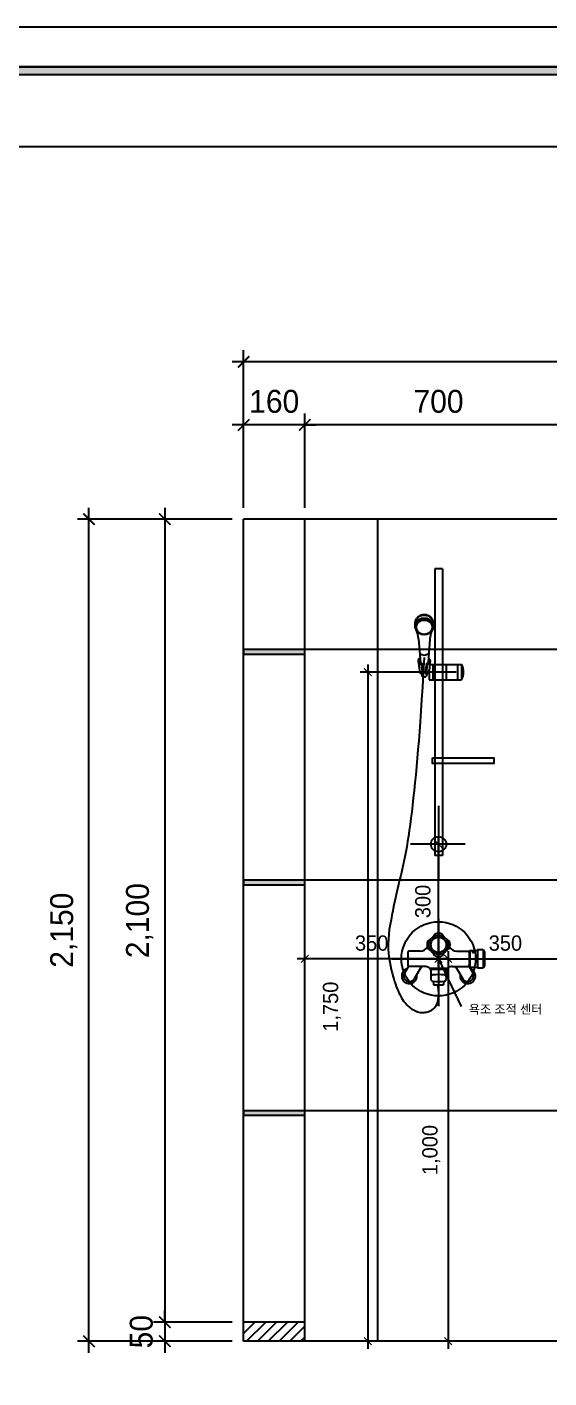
# Model space of a CAD drawing. Header units: millimetres. Extents: x 217202 to 745838, y -6815 to 171372.
# Drawn here: x 309876 to 311242, y 21418 to 24952 of the extents above; entities that cross this region are included whole.
import ezdxf
from ezdxf.enums import TextEntityAlignment as Align

# ---------------------------------------------------------------- set-up
doc = ezdxf.new("R2010")
doc.units = ezdxf.units.MM
doc.header["$PDMODE"] = 3
doc.layers.get('DEFPOINTS').update_dxf_attribs({"color": 248})
for name, color, linetype in [('0-ELC TEXT', 7, 'Continuous'), ('03-WAL NEW', 3, 'Continuous'), ('06-FUR', 6, 'Continuous'), ('C-WALL1', 2, 'Continuous'), ('CO-BATH', 6, 'Continuous'), ('FORM(YOURNAME)-1', 1, 'Continuous'), ('FORM(YOURNAME)-11', 1, 'Continuous'), ('TOILET-1', 6, 'Continuous')]:
    doc.layers.add(name, color=color, linetype=linetype)
doc.styles.add('HY 울릉도 L', font='')
doc.styles.add('YOURNAME', font='HY울릉도M.TTF')
doc.styles.add('코레일둥고', font='Korail_Round_Gothic_Medium.ttf')
doc.styles.get('HY 울릉도 L').set_extended_font_data('HY울릉도L')
doc.linetypes.add('ZIGZAG', pattern='A,0.0001,-0.2,[131,ltypeshp.shx,S=0.2,R=0,X=-0.2,Y=0],-0.4,[131,ltypeshp.shx,S=0.2,R=180,X=0.2,Y=0],-0.2', length=0.8001)
doc.dimstyles.new('30', dxfattribs={"dimscale": 30, "dimtxt": 2, "dimasz": 1, "dimexe": 1, "dimexo": 1, "dimgap": 1, "dimtad": 1, "dimdec": 0, "dimrnd": 0.05, "dimdsep": 46, "dimlunit": 6, "dimtxsty": 'HY 울릉도 L', "dimblk": 'ARCHTICK', "dimcen": 2.5, "dimdle": 1, "dimclrd": 133, "dimclre": 133, "dimclrt": 30, "dimadec": 0, "dimazin": 0, "dimtfac": 1, "dimtdec": 0, "dimtix": 1, "dimtmove": 2, "dimatfit": 3, "dimldrblk": 'ARCHTICK', "dimfxl": 1, "dimlwd": -1, "dimlwe": -1, "dimarcsym": 0})

# ---------------------------------------------------------------- blocks, each defined once
blk = doc.blocks.new('_ArchTick')
at = {"color": 0, "linetype": 'ByBlock', "const_width": 0.15}
blk.add_lwpolyline([(-0.5, -0.5), (0.5, 0.5)], dxfattribs=at)
blk = doc.blocks.new('*D500')
at = {"layer": '06-FUR', "color": 133, "transparency": 16777216}
for p, q in [((310978, 22534.6), (310978, 21494.4)), ((310998, 22514.6), (310998, 22514.6)), ((310998, 21514.4), (310998, 21514.4))]:
    blk.add_line(p, q, dxfattribs=at)
at = {"layer": 'DEFPOINTS', "color": 0, "transparency": 16777216}
for p in [(310978, 22514.6), (310978, 21514.4), (310978, 21514.4)]:
    blk.add_point(p, dxfattribs=at)
at = {"layer": '06-FUR', "color": 133, "transparency": 16777216, "xscale": 20, "yscale": 20, "zscale": 20}
for p, rotation in [((310978, 22514.6), 90), ((310978, 21514.4), 270)]:
    blk.add_blockref('_ArchTick', p, dxfattribs=dict(at, rotation=rotation))
at = {"layer": '06-FUR', "color": 30, "transparency": 16777216, "insert": (310934, 22014.5), "char_height": 40, "attachment_point": 5, "rotation": 90, "style": 'HY 울릉도 L'}
blk.add_mtext('1,000', dxfattribs=at)
blk = doc.blocks.new('*D501')
at = {"layer": '06-FUR', "color": 133, "transparency": 16777216}
for p, q in [((310953, 22494.6), (310953, 22834.4)), ((310973, 22814.4), (310973, 22814.4)), ((310973, 22514.6), (310973, 22514.6))]:
    blk.add_line(p, q, dxfattribs=at)
at = {"layer": 'DEFPOINTS', "color": 0, "transparency": 16777216}
for p in [(310953, 22814.4), (310953, 22814.4), (310953, 22514.6)]:
    blk.add_point(p, dxfattribs=at)
at = {"layer": '06-FUR', "color": 133, "transparency": 16777216, "xscale": 20, "yscale": 20, "zscale": 20}
for p, rotation in [((310953, 22814.4), 90), ((310953, 22514.6), 270)]:
    blk.add_blockref('_ArchTick', p, dxfattribs=dict(at, rotation=rotation))
at = {"layer": '06-FUR', "color": 30, "transparency": 16777216, "insert": (310912.1, 22664.5), "char_height": 40, "attachment_point": 5, "rotation": 90, "style": 'HY 울릉도 L'}
blk.add_mtext('300', dxfattribs=at)
blk = doc.blocks.new('*D502')
at = {"layer": '06-FUR', "color": 133, "transparency": 16777216}
for p, q in [((310768, 23284.4), (310768, 21494.4)), ((310998.7, 23264.4), (310748, 23264.4)), ((310998.7, 21514.4), (310748, 21514.4))]:
    blk.add_line(p, q, dxfattribs=at)
at = {"layer": 'DEFPOINTS', "color": 0, "transparency": 16777216}
for p in [(311018.7, 23264.4), (310768, 21514.4), (311018.7, 21514.4)]:
    blk.add_point(p, dxfattribs=at)
at = {"layer": '06-FUR', "color": 133, "transparency": 16777216, "xscale": 20, "yscale": 20, "zscale": 20}
for p, rotation in [((310768, 23264.4), 90), ((310768, 21514.4), 270)]:
    blk.add_blockref('_ArchTick', p, dxfattribs=dict(at, rotation=rotation))
at = {"layer": '06-FUR', "color": 30, "transparency": 16777216, "insert": (310674, 22389.4), "char_height": 40, "attachment_point": 5, "rotation": 90, "style": 'HY 울릉도 L'}
blk.add_mtext('1,750', dxfattribs=at)
blk = doc.blocks.new('*D505')
at = {"layer": '06-FUR', "color": 133, "transparency": 16777216}
for p, q in [((310603, 23694.4), (310603, 23940.9)), ((311303, 23694.4), (311303, 23940.9)), ((311333, 23910.9), (310573, 23910.9))]:
    blk.add_line(p, q, dxfattribs=at)
at = {"layer": 'DEFPOINTS', "color": 0, "transparency": 16777216}
for p in [(310603, 23910.9), (310603, 23664.4), (311303, 23664.4)]:
    blk.add_point(p, dxfattribs=at)
at = {"layer": '06-FUR', "color": 133, "transparency": 16777216, "xscale": 30, "yscale": 30, "zscale": 30, "rotation": 180}
blk.add_blockref('_ArchTick', (310603, 23910.9), dxfattribs=at)
at = {"layer": '06-FUR', "color": 133, "transparency": 16777216, "xscale": 30, "yscale": 30, "zscale": 30}
blk.add_blockref('_ArchTick', (311303, 23910.9), dxfattribs=at)
at = {"layer": '06-FUR', "color": 30, "transparency": 16777216, "insert": (310953, 23972.2), "char_height": 60, "attachment_point": 5, "style": 'HY 울릉도 L'}
blk.add_mtext('700', dxfattribs=at)
blk = doc.blocks.new('*D495')
at = {"layer": '06-FUR', "color": 133, "transparency": 16777216}
for p, q in [((310443, 23694.4), (310443, 23940.9)), ((310603, 23694.4), (310603, 23940.9)), ((310443, 23910.9), (310413, 23910.9)), ((310603, 23910.9), (310443, 23910.9)), ((310603, 23910.9), (310633, 23910.9))]:
    blk.add_line(p, q, dxfattribs=at)
at = {"layer": 'DEFPOINTS', "color": 0, "transparency": 16777216}
for p in [(310443, 23910.9), (310443, 23664.4), (310603, 23664.4)]:
    blk.add_point(p, dxfattribs=at)
at = {"layer": '06-FUR', "color": 133, "transparency": 16777216, "xscale": 30, "yscale": 30, "zscale": 30}
blk.add_blockref('_ArchTick', (310443, 23910.9), dxfattribs=at)
at = {"layer": '06-FUR', "color": 133, "transparency": 16777216, "xscale": 30, "yscale": 30, "zscale": 30, "rotation": 180}
blk.add_blockref('_ArchTick', (310603, 23910.9), dxfattribs=at)
at = {"layer": '06-FUR', "color": 30, "transparency": 16777216, "insert": (310523, 23972.2), "char_height": 60, "attachment_point": 5, "style": 'HY 울릉도 L'}
blk.add_mtext('160', dxfattribs=at)
blk = doc.blocks.new('*D496')
at = {"layer": '06-FUR', "color": 133, "transparency": 16777216}
for p, q in [((310443, 23694.4), (310443, 24106)), ((313213, 23694.4), (313213, 24106)), ((313243, 24076), (310413, 24076))]:
    blk.add_line(p, q, dxfattribs=at)
at = {"layer": 'DEFPOINTS', "color": 0, "transparency": 16777216}
for p in [(310443, 24076), (310443, 23664.4), (313213, 23664.4)]:
    blk.add_point(p, dxfattribs=at)
at = {"layer": '06-FUR', "color": 133, "transparency": 16777216, "xscale": 30, "yscale": 30, "zscale": 30, "rotation": 180}
blk.add_blockref('_ArchTick', (310443, 24076), dxfattribs=at)
at = {"layer": '06-FUR', "color": 133, "transparency": 16777216, "xscale": 30, "yscale": 30, "zscale": 30}
blk.add_blockref('_ArchTick', (313213, 24076), dxfattribs=at)
at = {"layer": '06-FUR', "color": 30, "transparency": 16777216, "insert": (311828, 24141.9), "char_height": 60, "attachment_point": 5, "style": 'HY 울릉도 L'}
blk.add_mtext('2,770', dxfattribs=at)
blk = doc.blocks.new('*D506')
at = {"layer": '06-FUR', "color": 133, "transparency": 16777216}
for p, q in [((310236.7, 23694.4), (310236.7, 21534.4)), ((310413, 23664.4), (310206.7, 23664.4)), ((310413, 21564.4), (310206.7, 21564.4))]:
    blk.add_line(p, q, dxfattribs=at)
at = {"layer": 'DEFPOINTS', "color": 0, "transparency": 16777216}
for p in [(310443, 23664.4), (310236.7, 21564.4), (310443, 21564.4)]:
    blk.add_point(p, dxfattribs=at)
at = {"layer": '06-FUR', "color": 133, "transparency": 16777216, "xscale": 30, "yscale": 30, "zscale": 30}
for p, rotation in [((310236.7, 23664.4), 90), ((310236.7, 21564.4), 270)]:
    blk.add_blockref('_ArchTick', p, dxfattribs=dict(at, rotation=rotation))
at = {"layer": '06-FUR', "color": 30, "transparency": 16777216, "insert": (310170.7, 22614.4), "char_height": 60, "attachment_point": 5, "rotation": 90, "style": 'HY 울릉도 L'}
blk.add_mtext('2,100', dxfattribs=at)
blk = doc.blocks.new('*D507')
at = {"layer": '06-FUR', "color": 133, "transparency": 16777216}
for p, q in [((310236.7, 21564.4), (310236.7, 21594.4)), ((310413, 21564.4), (310206.7, 21564.4)), ((310236.7, 21564.4), (310236.7, 21514.4)), ((310413, 21514.4), (310206.7, 21514.4)), ((310236.7, 21514.4), (310236.7, 21484.4))]:
    blk.add_line(p, q, dxfattribs=at)
at = {"layer": 'DEFPOINTS', "color": 0, "transparency": 16777216}
for p in [(310443, 21564.4), (310236.7, 21514.4), (310443, 21514.4)]:
    blk.add_point(p, dxfattribs=at)
at = {"layer": '06-FUR', "color": 133, "transparency": 16777216, "xscale": 30, "yscale": 30, "zscale": 30}
for p, rotation in [((310236.7, 21564.4), 270), ((310236.7, 21514.4), 90)]:
    blk.add_blockref('_ArchTick', p, dxfattribs=dict(at, rotation=rotation))
at = {"layer": '06-FUR', "color": 30, "transparency": 16777216, "insert": (310175.4, 21539.4), "char_height": 60, "attachment_point": 5, "rotation": 90, "style": 'HY 울릉도 L'}
blk.add_mtext('50', dxfattribs=at)
blk = doc.blocks.new('*D508')
at = {"layer": '06-FUR', "color": 133, "transparency": 16777216}
for p, q in [((310038.2, 21484.4), (310038.2, 23694.4)), ((310413, 23664.4), (310008.2, 23664.4)), ((310413, 21514.4), (310008.2, 21514.4))]:
    blk.add_line(p, q, dxfattribs=at)
at = {"layer": 'DEFPOINTS', "color": 0, "transparency": 16777216}
for p in [(310038.2, 23664.4), (310443, 23664.4), (310443, 21514.4)]:
    blk.add_point(p, dxfattribs=at)
at = {"layer": '06-FUR', "color": 133, "transparency": 16777216, "xscale": 30, "yscale": 30, "zscale": 30}
for p, rotation in [((310038.2, 23664.4), 90), ((310038.2, 21514.4), 270)]:
    blk.add_blockref('_ArchTick', p, dxfattribs=dict(at, rotation=rotation))
at = {"layer": '06-FUR', "color": 30, "transparency": 16777216, "insert": (309972.3, 22589.4), "char_height": 60, "attachment_point": 5, "rotation": 90, "style": 'HY 울릉도 L'}
blk.add_mtext('2,150', dxfattribs=at)
blk = doc.blocks.new('FORM-ELEVATION')
at = {"layer": 'FORM(YOURNAME)-11'}
h = blk.add_hatch(color=256, dxfattribs=at)
h.dxf.hatch_style = 1
h.paths.add_polyline_path([(-10309, 35708), (71691, 35708), (71691, 35508), (-10309, 35508)])
h.paths.add_polyline_path([(-10309, -21492), (71691, -21492), (71691, -21692), (-10309, -21692)])
at = {"layer": 'DEFPOINTS', "color": 158}
for points in [[(-10309, -21692), (71691, -21692), (71691, 35708), (-10309, 35708)], [(-8309, 33708), (61071, 33708), (61071, -19692), (-8309, -19692)]]:
    blk.add_lwpolyline(points, close=True, dxfattribs=at)
at = {"layer": 'FORM(YOURNAME)-11', "color": 250}
blk.add_lwpolyline([(-11309, -22692), (72691, -22692), (72691, 36708), (-11309, 36708)], close=True, dxfattribs=at)
at = {"layer": 'FORM(YOURNAME)-11'}
blk.add_lwpolyline([(-10309, 35708), (71691, 35708), (71691, 35508), (-10309, 35508)], close=True, dxfattribs=at)
at = {"layer": 'FORM(YOURNAME)-11', "color": 3, "style": 'YOURNAME'}
for tag, height, p in [('1', 450, (71041, -1219)), ('2', 450, (71041, -1863)), ('3', 450, (71041, -3150)), ('4', 450, (71041, -5081)), ('5', 515, (71041, -7398)), ('6', 515, (71041, -9650)), ('7', 515, (71041, -11903)), ('8', 515, (71041, -14155)), ('9', 515, (71041, -16408)), ('10', 515, (66791, -18596)), ('11', 515, (71041, -18660)), ('12', 515, (66791, -20848)), ('13', 515, (71041, -20848))]:
    blk.add_attdef(tag, text='', height=height, dxfattribs=at).set_placement(p, align=Align.MIDDLE_RIGHT)
blk = doc.blocks.new('*D518')
at = {"layer": '06-FUR', "color": 133, "transparency": 16777216}
blk.add_line((310933, 22514.6), (311323, 22514.6), dxfattribs=at)
at = {"layer": 'DEFPOINTS', "color": 0, "transparency": 16777216}
for p in [(310953, 22514.6), (311303, 22514.6), (311303, 22514.6)]:
    blk.add_point(p, dxfattribs=at)
at = {"layer": '06-FUR', "color": 133, "transparency": 16777216, "xscale": 20, "yscale": 20, "zscale": 20, "rotation": 180}
blk.add_blockref('_ArchTick', (310953, 22514.6), dxfattribs=at)
at = {"layer": '06-FUR', "color": 133, "transparency": 16777216, "xscale": 20, "yscale": 20, "zscale": 20}
blk.add_blockref('_ArchTick', (311303, 22514.6), dxfattribs=at)
at = {"layer": '06-FUR', "color": 30, "transparency": 16777216, "insert": (311128, 22555.5), "char_height": 40, "attachment_point": 5, "style": 'HY 울릉도 L'}
blk.add_mtext('350', dxfattribs=at)
blk = doc.blocks.new('*D519')
at = {"layer": '06-FUR', "color": 133, "transparency": 16777216}
for p, q in [((310973, 22514.6), (310583, 22514.6)), ((310603, 22534.6), (310603, 22534.6))]:
    blk.add_line(p, q, dxfattribs=at)
at = {"layer": 'DEFPOINTS', "color": 0, "transparency": 16777216}
for p in [(310603, 22514.6), (310603, 22514.6), (310953, 22514.6)]:
    blk.add_point(p, dxfattribs=at)
at = {"layer": '06-FUR', "color": 133, "transparency": 16777216, "xscale": 20, "yscale": 20, "zscale": 20, "rotation": 180}
blk.add_blockref('_ArchTick', (310603, 22514.6), dxfattribs=at)
at = {"layer": '06-FUR', "color": 133, "transparency": 16777216, "xscale": 20, "yscale": 20, "zscale": 20}
blk.add_blockref('_ArchTick', (310953, 22514.6), dxfattribs=at)
at = {"layer": '06-FUR', "color": 30, "transparency": 16777216, "insert": (310778, 22555.5), "char_height": 40, "attachment_point": 5, "style": 'HY 울릉도 L'}
blk.add_mtext('350', dxfattribs=at)

msp = doc.modelspace()

# ---------------------------------------------------------------- hatches: boundary and pattern name
at = {"layer": '03-WAL NEW'}
h = msp.add_hatch(dxfattribs=at)
h.set_pattern_fill('_USER', color=8, scale=20, angle=45, pattern_type=0)
h.set_pattern_definition([(45, (-17538.053, -21566.918), (-14.1421356, 14.1421356), [])])
h.paths.add_polyline_path([(310603, 21564.4), (310443, 21564.4), (310443, 21514.4), (310603, 21514.4)])
at = {"layer": 'C-WALL1'}
h = msp.add_hatch(dxfattribs=at)
h.set_pattern_fill('CROSS', color=8)
h.set_pattern_definition([(0, (-14325.847, -26736.531), (6.35, 6.35), [3.175, -9.525]), (90, (-14324.2595, -26738.1185), (-6.35, 6.35), [3.175, -9.525])])
h.paths.add_polyline_path([(310443, 22117.4), (310443, 22105.4), (310603, 22105.4), (310603, 22117.4)])
h.paths.add_polyline_path([(310443, 22720.4), (310443, 22708.4), (310603, 22708.4), (310603, 22720.4)])
h.paths.add_polyline_path([(310603, 23311.4), (310603, 23323.4), (310443, 23323.4), (310443, 23311.4)])

# ---------------------------------------------------------------- linework, layer by layer
at = {"layer": '0-ELC TEXT', "color": 240, "true_color": 0xed1f24}
msp.add_line((310953, 22514.6), (311012.2, 22389.6), dxfattribs=at)
at = {"layer": '0-ELC TEXT', "color": 240, "linetype": 'ZIGZAG', "ltscale": 30, "true_color": 0xed1f24}
msp.add_circle((310953, 22514.6), 97.1, dxfattribs=at)
at = {"layer": 'C-WALL1'}
for p, q in [((310443, 21514.4), (310443, 23664.4)), ((313213, 23664.4), (310443, 23664.4)), ((310603, 21514.4), (310603, 23664.4)), ((310603, 21564.4), (310443, 21564.4)), ((310603, 21514.4), (310603, 21564.4)), ((313213, 21514.4), (310443, 21514.4))]:
    msp.add_line(p, q, dxfattribs=at)
for points in [[(310443, 23311.4), (310603, 23311.4), (310603, 23323.4), (310443, 23323.4)], [(310443, 22708.4), (310603, 22708.4), (310603, 22720.4), (310443, 22720.4)], [(310443, 22105.4), (310603, 22105.4), (310603, 22117.4), (310443, 22117.4)]]:
    msp.add_lwpolyline(points, close=True, dxfattribs=at)
at = {"layer": 'CO-BATH'}
for p, q in [((310943, 23534.4), (310943, 23335.4)), ((310963, 23534.4), (310943, 23534.4)), ((310963, 23534.4), (310963, 23335.4)), ((310891.2, 23391.8), (310891.2, 23384.1)), ((310939.9, 23391.8), (310939.9, 23384.1)), ((310900.8, 23351.1), (310905.4, 23289.4)), ((310930.2, 23351.1), (310925.6, 23289.3)), ((310943, 23335.4), (310943, 22784.4)), ((310963, 23335.4), (310963, 22784.4)), ((310899.8, 23293.9), (310902.8, 23268.2)), ((310909.9, 23286.7), (310907.7, 23284.4)), ((310907.7, 23284.4), (310910.7, 23258.8)), ((310909.9, 23286.7), (310912.9, 23261.3)), ((310915.5, 23302.9), (310913.1, 23262.1)), ((310921.2, 23286.7), (310918.2, 23261.3)), ((310923.4, 23284.4), (310920.4, 23258.8)), ((310921.2, 23286.7), (310923.4, 23284.4)), ((310931.3, 23293.9), (310928.3, 23268.2)), ((310930.2, 23284.4), (311013, 23284.4)), ((310938, 23284.4), (310938, 23244.4)), ((310973, 23284.4), (310973, 23244.4)), ((311003, 23284.4), (311003, 23244.4)), ((311013, 23284.4), (311013, 23244.4)), ((310908.6, 23259.9), (310909.2, 23253.5)), ((310912.9, 23261.3), (310910.7, 23258.8)), ((310913.1, 23262.1), (310910.8, 23225.4)), ((310918.2, 23261.3), (310920.4, 23258.8)), ((310922.4, 23259.9), (310921.9, 23253.5)), ((310928.1, 23266.5), (310928.1, 23244.4)), ((310910.8, 23225.4), (310908.7, 23192.3)), ((310928.1, 23244.4), (311013, 23244.4)), ((310908.7, 23192.3), (310906.7, 23162.1)), ((310906.7, 23162.1), (310904.8, 23134.5)), ((310902.9, 23109), (310901.1, 23084.9)), ((310904.8, 23134.5), (310902.9, 23109)), ((310901.1, 23084.9), (310899.2, 23061.8)), ((310897.2, 23039.2), (310895.3, 23017.2)), ((310899.2, 23061.8), (310897.2, 23039.2)), ((310895.3, 23017.2), (310893.2, 22995.7)), ((310891.2, 22974.9), (310889.1, 22954.7)), ((310893.2, 22995.7), (310891.2, 22974.9)), ((310887, 22935.3), (310884.9, 22916.6)), ((310889.1, 22954.7), (310887, 22935.3)), ((310882.8, 22898.8), (310880.7, 22881.9)), ((310884.9, 22916.6), (310882.8, 22898.8)), ((310878.6, 22865.7), (310876.5, 22850.3)), ((310880.7, 22881.9), (310878.6, 22865.7)), ((310874.3, 22835.5), (310872.1, 22821.4)), ((310876.5, 22850.3), (310874.3, 22835.5)), ((310867.4, 22794.5), (310864.9, 22781.6)), ((310869.8, 22807.7), (310867.4, 22794.5)), ((310872.1, 22821.4), (310869.8, 22807.7)), ((310859.6, 22756.7), (310856.9, 22744.6)), ((310862.3, 22769.1), (310859.6, 22756.7)), ((310864.9, 22781.6), (310862.3, 22769.1)), ((310963, 22784.4), (310943, 22784.4)), ((310851.2, 22720.9), (310848.4, 22709.2)), ((310854.1, 22732.7), (310851.2, 22720.9)), ((310856.9, 22744.6), (310854.1, 22732.7)), ((310842.9, 22686), (310840.3, 22674.4)), ((310845.6, 22697.6), (310842.9, 22686)), ((310848.4, 22709.2), (310845.6, 22697.6)), ((310835.3, 22651.3), (310833, 22639.8)), ((310837.7, 22662.9), (310835.3, 22651.3)), ((310840.3, 22674.4), (310837.7, 22662.9)), ((310830.8, 22628.3), (310828.8, 22616.9)), ((310833, 22639.8), (310830.8, 22628.3)), ((310823.5, 22515.1), (310825.3, 22505.4)), ((310873, 22531.6), (310873, 22497.6)), ((310905.5, 22534.6), (310876, 22534.6)), ((311000.5, 22534.6), (311030, 22534.6)), ((311033, 22531.6), (311033, 22497.6)), ((311034.6, 22533.6), (311034.6, 22495.6)), ((311037.6, 22536.6), (311054.6, 22536.6)), ((311054.6, 22538.6), (311054.6, 22490.6)), ((311054.6, 22538.6), (311069.6, 22538.6)), ((311069.6, 22538.6), (311069.6, 22490.6)), ((311069.6, 22536.6), (311070.6, 22536.6)), ((311073.6, 22533.6), (311073.6, 22495.6)), ((310825.3, 22505.4), (310827.3, 22496)), ((310827.3, 22496), (310829.3, 22486.9)), ((310829.3, 22486.9), (310831.5, 22478.3)), ((310831.5, 22478.3), (310833.6, 22470.1)), ((310874, 22495.4), (310863.5, 22477.2)), ((310917.4, 22494.6), (310876, 22494.6)), ((310908.2, 22494.6), (310889.5, 22462.2)), ((310930.2, 22490), (310975.8, 22490)), ((310931.7, 22487.9), (310974.3, 22487.9)), ((310933, 22483), (310933, 22461)), ((310973, 22483), (310973, 22461)), ((310988.6, 22494.6), (311030, 22494.6)), ((310997.8, 22494.6), (311016.5, 22462.2)), ((311032, 22495.4), (311042.5, 22477.2)), ((311037.6, 22492.6), (311054.6, 22492.6)), ((311054.6, 22490.6), (311069.6, 22490.6)), ((311069.6, 22492.6), (311070.6, 22492.6)), ((310833.6, 22470.1), (310835.8, 22462.5)), ((310835.8, 22462.5), (310838, 22455.3)), ((310838, 22455.3), (310840.2, 22448.6)), ((310840.2, 22448.6), (310842.5, 22442.3)), ((310842.5, 22442.3), (310844.7, 22436.4)), ((310844.7, 22436.4), (310847, 22430.9)), ((310940, 22455.6), (310940, 22446.5)), ((310940, 22446.5), (310966, 22446.5)), ((310951.3, 22446), (310951.3, 22446.1)), ((310952.9, 22434), (310951.3, 22446)), ((310966, 22455.6), (310966, 22446.5)), ((310847, 22430.9), (310849.3, 22425.8)), ((310849.3, 22425.8), (310851.7, 22420.9)), ((310851.7, 22420.9), (310854.1, 22416.4)), ((310854.1, 22416.4), (310856.5, 22412.1)), ((310856.5, 22412.1), (310859, 22408)), ((310859, 22408), (310861.6, 22404.2)), ((310861.6, 22404.2), (310864.4, 22400.7)), ((310949, 22396.8), (310950.8, 22401.9)), ((310950.8, 22401.9), (310952.3, 22407.9)), ((310952.3, 22407.9), (310953.2, 22415.2)), ((310953.5, 22423.8), (310952.9, 22434)), ((310953.2, 22415.2), (310953.5, 22423.8)), ((310864.4, 22400.7), (310867.2, 22397.3)), ((310867.2, 22397.3), (310870.2, 22394.1)), ((310870.2, 22394.1), (310873.3, 22391.1)), ((310873.3, 22391.1), (310876.6, 22388.2)), ((310876.6, 22388.2), (310880, 22385.6)), ((310880, 22385.6), (310883.5, 22383.1)), ((310883.5, 22383.1), (310887.1, 22380.9)), ((310887.1, 22380.9), (310890.7, 22378.9)), ((310890.7, 22378.9), (310894.3, 22377.3)), ((310894.3, 22377.3), (310897.9, 22375.9)), ((310897.9, 22375.9), (310901.5, 22374.9)), ((310901.5, 22374.9), (310905, 22374.2)), ((310905, 22374.2), (310908.4, 22373.9)), ((310908.4, 22373.9), (310911.8, 22373.9)), ((310911.8, 22373.9), (310915.1, 22374.1)), ((310915.1, 22374.1), (310918.3, 22374.6)), ((310918.3, 22374.6), (310921.5, 22375.3)), ((310921.5, 22375.3), (310924.7, 22376.2)), ((310924.7, 22376.2), (310927.8, 22377.2)), ((310927.8, 22377.2), (310930.8, 22378.4)), ((310930.8, 22378.4), (310933.8, 22379.8)), ((310933.8, 22379.8), (310936.7, 22381.4)), ((310936.7, 22381.4), (310939.5, 22383.5)), ((310939.5, 22383.5), (310942.1, 22385.9)), ((310942.1, 22385.9), (310944.6, 22388.9)), ((310944.6, 22388.9), (310946.9, 22392.5)), ((310946.9, 22392.5), (310949, 22396.8))]:
    msp.add_line(p, q, dxfattribs=at)
at = {"layer": 'CO-BATH', "color": 251}
for p, q in [((310953, 22914.9), (310953, 22722.4)), ((311022.9, 22814.4), (310880, 22814.4)), ((310953, 22619.5), (310953, 22391.1)), ((310830.5, 22514.6), (311141.1, 22514.6))]:
    msp.add_line(p, q, dxfattribs=at)
at = {"layer": 'CO-BATH'}
msp.add_lwpolyline([(310937.1, 23039.9), (311097.5, 23039.9), (311097.5, 23025), (310937.1, 23025)], close=True, dxfattribs=at)
for centre, radius in [((310953, 22814.4), 20), ((310953, 22550.9), 25), ((310953, 22550.9), 20)]:
    msp.add_circle(centre, radius, dxfattribs=at)
for centre, radius, start, end in [((310912.2, 23391.8), 21, 155.9322, 180), ((310909.4, 23391.8), 18.3, 152.2875, 180), ((310909.4, 23384.1), 18.3, 152.2875, 180), ((310913.8, 23391.1), 22.8, 132.8424, 155.9322), ((310912.4, 23390.2), 21.6, 128.2573, 152.2875), ((310912.4, 23382.5), 21.6, 128.2573, 152.2875), ((310909.4, 23384.1), 15.3, 152.2875, 180), ((310912.4, 23382.5), 18.6, 128.2573, 152.2875), ((310912.4, 23380.3), 18.6, 128.2573, 152.2875), ((310914.8, 23389.9), 24.3, 111.0135, 132.8424), ((310914.3, 23387.8), 24.7, 108.0883, 128.2573), ((310914.3, 23380.1), 24.7, 108.0883, 128.2573), ((310914.3, 23380.1), 21.7, 108.0883, 128.2573), ((310914.3, 23377.9), 21.7, 108.0883, 128.2573), ((310915.5, 23388.2), 26.2, 90, 111.0135), ((310915.5, 23384), 28.7, 90, 108.0883), ((310915.5, 23376.3), 28.7, 90, 108.0883), ((310915.5, 23376.3), 25.7, 90, 108.0883), ((310915.5, 23374.1), 25.7, 90, 108.0883), ((310915.5, 23388.2), 26.2, 68.9865, 90), ((310915.5, 23384), 28.7, 71.9117, 90), ((310915.5, 23376.3), 28.7, 71.9117, 90), ((310915.5, 23376.3), 25.7, 71.9117, 90), ((310915.5, 23374.1), 25.7, 71.9117, 90), ((310916.8, 23380.1), 21.7, 51.7427, 71.9117), ((310916.8, 23377.9), 21.7, 51.7427, 71.9117), ((310916.8, 23387.8), 24.7, 51.7427, 71.9117), ((310916.8, 23380.1), 24.7, 51.7427, 71.9117), ((310916.2, 23389.9), 24.3, 47.1576, 68.9865), ((310918.7, 23382.5), 18.6, 27.7125, 51.7427), ((310918.7, 23380.3), 18.6, 27.7125, 51.7427), ((310918.7, 23390.2), 21.6, 27.7125, 51.7427), ((310918.7, 23382.5), 21.6, 27.7125, 51.7427), ((310917.3, 23391.1), 22.8, 24.0678, 47.1576), ((310921.6, 23384.1), 15.3, 0, 27.7125), ((310921.6, 23391.8), 18.3, 0, 27.7125), ((310921.6, 23384.1), 18.3, 0, 27.7125), ((310918.9, 23391.8), 21, 0, 24.0678), ((310909.4, 23384.1), 18.3, 180, 207.7125), ((310848.6, 23348.5), 52.3, 2.7828, 31.8476), ((310912.4, 23385.6), 21.6, 207.7125, 231.7427), ((310909.4, 23381.8), 15.3, 152.2875, 180), ((310909.4, 23384.1), 15.3, 180, 184.2188), ((310909.4, 23381.8), 15.3, 180, 207.7125), ((310912.4, 23383.4), 18.6, 207.7125, 231.7427), ((310914.3, 23388.1), 24.7, 231.7427, 251.9117), ((310914.3, 23385.8), 21.7, 231.7427, 251.9117), ((310915.5, 23391.9), 28.7, 251.9117, 270), ((310915.5, 23389.6), 25.7, 251.9117, 270), ((310915.5, 23389.6), 25.7, 270, 288.0883), ((310915.5, 23391.9), 28.7, 270, 288.0883), ((310916.8, 23385.8), 21.7, 288.0883, 308.2573), ((310916.8, 23388.1), 24.7, 288.0883, 308.2573), ((310982.4, 23348.5), 52.3, 148.1524, 177.2172), ((310918.7, 23383.4), 18.6, 308.2573, 332.2875), ((310918.7, 23385.6), 21.6, 308.2573, 332.2875), ((310921.6, 23381.8), 15.3, 0, 27.7125), ((310921.6, 23381.8), 15.3, 332.2875, 0), ((310921.6, 23384.1), 15.3, 355.7812, 0), ((310921.6, 23384.1), 18.3, 332.2875, 0), ((310907, 23293.9), 7.22, 144.9471, 180), ((310907, 23293.9), 7.22, 180, 215.0529), ((310913.1, 23289.6), 14.7, 125.8688, 144.9471), ((310913.1, 23298.1), 14.7, 215.0529, 239.4425), ((310907, 23293.9), 4.22, 144.9471, 180), ((310907, 23293.9), 4.22, 180, 215.0529), ((310913.1, 23289.6), 11.7, 135.4671, 144.9471), ((310913.1, 23298.1), 11.7, 215.0529, 239.4425), ((310915.4, 23328.7), 19.6, 233.177, 307.6957), ((310917.2, 23305), 22.6, 239.4425, 245.3418), ((310917.2, 23305), 19.6, 239.4425, 248.4291), ((310914, 23305), 19.6, 291.5709, 300.5575), ((310914, 23305), 22.6, 294.6582, 300.5575), ((310918, 23298.1), 11.7, 300.5575, 324.9471), ((310918, 23298.1), 14.7, 300.5575, 324.9471), ((310918, 23289.6), 11.7, 35.0529, 45.01), ((310918, 23289.6), 14.7, 35.0529, 54.467), ((310924.1, 23293.9), 4.22, 0, 35.0529), ((310924.1, 23293.9), 4.22, 324.9471, 0), ((310924.1, 23293.9), 7.22, 0, 35.0529), ((310924.1, 23293.9), 7.22, 324.9471, 0), ((310980.9, 23264.4), 37.8, 328.0556, 31.9444), ((310910, 23268.2), 7.22, 180, 215.0529), ((310916.1, 23272.5), 14.7, 215.0529, 239.4425), ((310920.2, 23279.4), 22.6, 239.4425, 245.3418), ((310915.5, 23265.7), 13.8, 242.5107, 297.4893), ((310911, 23279.4), 22.6, 294.6582, 300.5575), ((310915, 23272.5), 14.7, 300.5575, 324.9471), ((310921.1, 23268.2), 7.22, 324.9471, 0), ((311114.8, 22551.1), 293.4, 167.045, 187.1469), ((310898.3, 22605.5), 52.3, 300.0092, 329.9908), ((310953, 22550.9), 30, 71.7929, 108.2071), ((311007.6, 22605.5), 52.3, 210.0092, 239.9908), ((310904.8, 22557.9), 23.3, 271.6537, 324.2912), ((310953, 22550.9), 30, 161.7929, 198.2071), ((310953, 22550.9), 30, 341.7929, 18.2071), ((311001.2, 22557.9), 23.3, 215.7088, 268.3463), ((310876, 22531.6), 3, 90, 180), ((310898.3, 22496.3), 52.3, 30.0092, 59.9908), ((310953, 22550.9), 30, 251.7929, 288.2071), ((311007.6, 22496.3), 52.3, 120.0092, 149.9908), ((311030, 22531.6), 3, 0, 90), ((311037.6, 22533.6), 3, 90, 180), ((311043.4, 22532.6), 1.87, 157.5, 180), ((311043.4, 22532.6), 1.87, 180, 202.5), ((311043.4, 22532.6), 1.87, 135, 157.5), ((311043.4, 22532.6), 1.87, 202.5, 225), ((311043.4, 22532.6), 1.87, 112.5, 135), ((311043.4, 22532.6), 1.87, 225, 247.5), ((311043.4, 22532.6), 1.87, 90, 112.5), ((311043.4, 22532.6), 1.87, 247.5, 270), ((311043.4, 22532.6), 1.87, 67.5, 90), ((311043.4, 22532.6), 1.87, 270, 292.5), ((311043.4, 22532.6), 1.87, 45, 67.5), ((311043.4, 22532.6), 1.87, 292.5, 315), ((311043.4, 22532.6), 1.87, 22.5, 45), ((311043.4, 22532.6), 1.87, 315, 337.5), ((311043.4, 22532.6), 1.87, 0, 22.5), ((311043.4, 22532.6), 1.87, 337.5, 360), ((311070.6, 22533.6), 3, 0, 90), ((310876.5, 22469.7), 20, 108.5904, 11.4096), ((310876.5, 22469.7), 15, 150, 330), ((310876, 22497.6), 3, 180, 270), ((310916.7, 22471.3), 23.3, 61.7297, 88.3463), ((310923, 22483), 10, 0, 61.7297), ((310938.4, 22467), 5.47, 94.4425, 182.3949), ((310953, 22333.9), 139.4, 83.8373, 96.1627), ((310967.5, 22467), 5.47, 357.6051, 85.5575), ((310983, 22483), 10, 118.2703, 180), ((310989.3, 22471.3), 23.3, 91.6537, 118.2703), ((311029.5, 22469.7), 20, 168.5904, 71.4096), ((311029.5, 22469.7), 15, 210, 30), ((311030, 22497.6), 3, 270, 0), ((311037.6, 22495.6), 3, 180, 270), ((311070.6, 22495.6), 3, 270, 0), ((310938.4, 22461.2), 5.47, 177.6051, 265.5575), ((310953, 22594.3), 139.4, 263.8373, 276.1627), ((310967.5, 22461.2), 5.47, 274.4425, 2.3949)]:
    msp.add_arc(centre, radius, start, end, dxfattribs=at)
at = {"layer": 'TOILET-1', "color": 8}
for p, q in [((310793, 23664.4), (310793, 21514.4)), ((313213, 23323.4), (310443, 23323.4)), ((313213, 22720.4), (310443, 22720.4)), ((313213, 22117.4), (310443, 22117.4))]:
    msp.add_line(p, q, dxfattribs=at)

# ---------------------------------------------------------------- block references
at = {"layer": 'FORM(YOURNAME)-1', "xscale": 0.1042836971368171, "yscale": 0.1042836971368171, "zscale": 0.1042836971368171}
msp.add_blockref('FORM-ELEVATION', (309207.4, 21123.5), dxfattribs=at)

# ---------------------------------------------------------------- texts
at = {"layer": '0-ELC TEXT', "color": 240, "true_color": 0xed1f24, "insert": (311015.6, 22394.5), "char_height": 23.318, "attachment_point": 1, "style": '코레일둥고'}
msp.add_mtext_dynamic_manual_height_columns('\\pxqc;{\\fGulim|b0|i0|c129|p50;욕조 조적 센터}', width=225.556, gutter_width=1297.4, heights=[0], dxfattribs=at)

# ---------------------------------------------------------------- dimensions: what is measured, and where the dimension line sits
at = {"layer": '06-FUR'}
for base, p1, p2, override, picture, middle in [((310443, 24076), (313213, 23664.4), (310443, 23664.4), {"dimfxl": 1.25}, '*D496', (311828, 24141.9)), ((310443, 23910.9), (310603, 23664.4), (310443, 23664.4), {"dimfxl": 1.25}, '*D495', (310523, 23972.2)), ((310603, 23910.9), (311303, 23664.4), (310603, 23664.4), {"dimfxl": 1.25}, '*D505', (310953, 23972.2)), ((310603, 22514.6), (310953, 22514.6), (310603, 22514.6), {"dimscale": 20, "dimfxl": 1.25}, '*D519', (310778, 22555.5)), ((311303, 22514.6), (310953, 22514.6), (311303, 22514.6), {"dimscale": 20, "dimfxl": 1.25}, '*D518', (311128, 22555.5))]:
    dim = msp.add_linear_dim(base=base, p1=p1, p2=p2, dimstyle='30', override=override, dxfattribs=at)
    dim.commit()
    dim.dimension.update_dxf_attribs({"geometry": picture, "text_midpoint": middle})
for base, p1, p2, override, picture, middle in [((310038.2, 23664.4), (310443, 21514.4), (310443, 23664.4), {"dimfxl": 1.25}, '*D508', (309972.3, 22589.4)), ((310236.7, 21564.4), (310443, 23664.4), (310443, 21564.4), {"dimfxl": 1.25}, '*D506', (310170.7, 22614.4)), ((310953, 22814.4), (310953, 22514.6), (310953, 22814.4), {"dimscale": 20, "dimfxl": 1.25}, '*D501', (310912.1, 22664.5)), ((310978, 21514.4), (310978, 22514.6), (310978, 21514.4), {"dimscale": 20, "dimfxl": 1.25}, '*D500', (310934, 22014.5)), ((310236.7, 21514.4), (310443, 21564.4), (310443, 21514.4), {"dimfxl": 1.25}, '*D507', (310175.4, 21539.4))]:
    dim = msp.add_linear_dim(base=base, p1=p1, p2=p2, angle=90, dimstyle='30', override=override, dxfattribs=at)
    dim.commit()
    dim.dimension.update_dxf_attribs({"geometry": picture, "text_midpoint": middle})
dim = msp.add_linear_dim(base=(310768, 21514.4), p1=(311018.7, 23264.4), p2=(311018.7, 21514.4), angle=90, dimstyle='30', override={"dimscale": 20, "dimfxl": 1.25}, dxfattribs=at)
dim.commit()
dim.dimension.update_dxf_attribs({"geometry": '*D502', "text_midpoint": (310674, 22389.4), "dimtype": 160})

doc.saveas('drawing.dxf')
